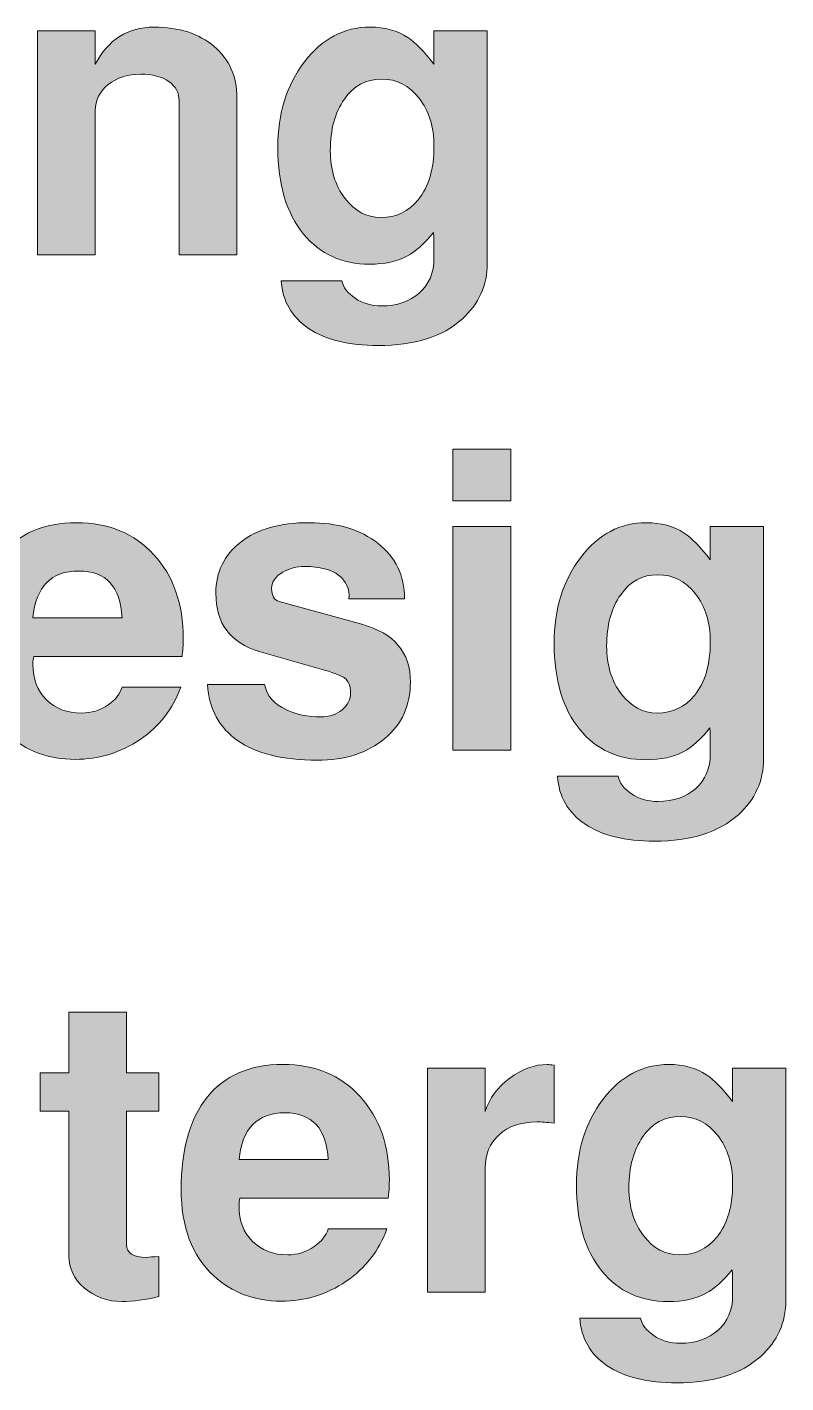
# Model space of a CAD drawing. Header units: inches. Extents: x 2.7 to 15.4, y -11.9 to -1.6.
# Drawn here: x 10.9238 to 11.1535, y -7.464 to -7.0537 of the extents above; entities that cross this region are included whole.
import ezdxf

# ---------------------------------------------------------------- set-up
doc = ezdxf.new("R2010")
doc.units = ezdxf.units.IN
doc.header["$MEASUREMENT"] = 0
doc.layers.add('Layer 1', color=7, linetype='Continuous')

# ---------------------------------------------------------------- blocks, each defined once
blk = doc.blocks.new('block 8')
at = {"layer": 'Layer 1', "true_color": 0xed1f24}
h = blk.add_hatch(color=240, dxfattribs=at)
h.dxf.hatch_style = 2
edge = h.paths.add_edge_path()
edge.add_spline(control_points=[(10.98735, -7.12257), (10.98735, -7.12257), (10.96984, -7.12257), (10.96984, -7.12257), (10.96984, -7.12257), (10.96984, -7.07607), (10.96984, -7.07607), (10.96984, -7.07357), (10.9688, -7.07159), (10.96672, -7.07014), (10.96463, -7.06868), (10.9618, -7.06795), (10.95822, -7.06795), (10.9543, -7.06795), (10.95103, -7.06899), (10.9484, -7.07107), (10.94578, -7.07315), (10.94446, -7.07578), (10.94446, -7.07895), (10.94446, -7.07895), (10.94446, -7.12257), (10.94446, -7.12257), (10.94446, -7.12257), (10.92697, -7.12257), (10.92697, -7.12257), (10.92697, -7.12257), (10.92697, -7.05482), (10.92697, -7.05482), (10.92697, -7.05482), (10.94446, -7.05482), (10.94446, -7.05482), (10.94446, -7.05482), (10.94446, -7.06495), (10.94446, -7.06495), (10.94838, -7.05745), (10.9543, -7.0537), (10.96222, -7.0537), (10.9698, -7.0537), (10.97588, -7.05566), (10.98047, -7.05957), (10.98505, -7.06349), (10.98735, -7.06866), (10.98735, -7.07507), (10.98735, -7.07507), (10.98735, -7.12257), (10.98735, -7.12257)], knot_values=[0, 0, 0, 0, 1, 1, 1, 2, 2, 2, 3, 3, 3, 4, 4, 4, 5, 5, 5, 6, 6, 6, 7, 7, 7, 8, 8, 8, 9, 9, 9, 10, 10, 10, 11, 11, 11, 12, 12, 12, 13, 13, 13, 14, 14, 14, 15, 15, 15, 15], degree=3, periodic=1)
h = blk.add_hatch(color=240, dxfattribs=at)
h.dxf.hatch_style = 2
edge = h.paths.add_edge_path()
edge.add_spline(control_points=[(11.06309, -7.12507), (11.06309, -7.13182), (11.06055, -7.13749), (11.05547, -7.14207), (11.04955, -7.14741), (11.04109, -7.15007), (11.03009, -7.15007), (11.02117, -7.15007), (11.01415, -7.14834), (11.00903, -7.14488), (11.00391, -7.14143), (11.00113, -7.13661), (11.00072, -7.13045), (11.00072, -7.13045), (11.01906, -7.13045), (11.01906, -7.13045), (11.01948, -7.13245), (11.02083, -7.13422), (11.02308, -7.13576), (11.02535, -7.1373), (11.02803, -7.13808), (11.03113, -7.13808), (11.03582, -7.13808), (11.03963, -7.13676), (11.04257, -7.13413), (11.0455, -7.13151), (11.04697, -7.12803), (11.04697, -7.1237), (11.04697, -7.11919), (11.04692, -7.11657), (11.04684, -7.11582), (11.04407, -7.11924), (11.04144, -7.12162), (11.03893, -7.12295), (11.03591, -7.12461), (11.0321, -7.12545), (11.02749, -7.12545), (11.01911, -7.12545), (11.01245, -7.12241), (11.00751, -7.11632), (11.00231, -7.10999), (10.99972, -7.10128), (10.99972, -7.0902), (10.99972, -7.07987), (11.00239, -7.07119), (11.00776, -7.0642), (11.01312, -7.0572), (11.01974, -7.0537), (11.02762, -7.0537), (11.03206, -7.0537), (11.03587, -7.05474), (11.03905, -7.05682), (11.0414, -7.0584), (11.04403, -7.06112), (11.04697, -7.06495), (11.04697, -7.06495), (11.04697, -7.05482), (11.04697, -7.05482), (11.04697, -7.05482), (11.06309, -7.05482), (11.06309, -7.05482), (11.06309, -7.05482), (11.06309, -7.12507), (11.06309, -7.12507)], knot_values=[0, 0, 0, 0, 1, 1, 1, 2, 2, 2, 3, 3, 3, 4, 4, 4, 5, 5, 5, 6, 6, 6, 7, 7, 7, 8, 8, 8, 9, 9, 9, 10, 10, 10, 11, 11, 11, 12, 12, 12, 13, 13, 13, 14, 14, 14, 15, 15, 15, 16, 16, 16, 17, 17, 17, 18, 18, 18, 19, 19, 19, 20, 20, 20, 21, 21, 21, 21], degree=3, periodic=1)
edge = h.paths.add_edge_path()
edge.add_spline(control_points=[(11.04697, -7.08969), (11.04697, -7.08386), (11.04546, -7.07903), (11.04247, -7.0752), (11.03947, -7.07136), (11.03567, -7.06944), (11.03109, -7.06944), (11.02642, -7.06944), (11.02267, -7.07147), (11.01984, -7.07551), (11.01701, -7.07956), (11.01559, -7.08474), (11.01559, -7.09107), (11.01559, -7.09682), (11.01707, -7.10164), (11.02003, -7.10551), (11.02298, -7.10938), (11.02659, -7.11132), (11.03084, -7.11132), (11.03551, -7.11132), (11.0393, -7.10953), (11.04222, -7.10595), (11.04538, -7.10203), (11.04697, -7.09661), (11.04697, -7.08969)], knot_values=[0, 0, 0, 0, 1, 1, 1, 2, 2, 2, 3, 3, 3, 4, 4, 4, 5, 5, 5, 6, 6, 6, 7, 7, 7, 8, 8, 8, 8], degree=3, periodic=1)
h = blk.add_hatch(color=240, dxfattribs=at)
h.dxf.hatch_style = 2
h.paths.add_polyline_path([(11.07022, -7.19707), (11.05271, -7.19707), (11.05271, -7.18144), (11.07022, -7.18144)])
h.paths.add_polyline_path([(11.07022, -7.27257), (11.05271, -7.27257), (11.05271, -7.20482), (11.07022, -7.20482)])
h = blk.add_hatch(color=240, dxfattribs=at)
h.dxf.hatch_style = 2
edge = h.paths.add_edge_path()
edge.add_spline(control_points=[(10.97109, -7.23882), (10.97109, -7.24082), (10.97097, -7.24261), (10.97072, -7.24419), (10.97072, -7.24419), (10.92584, -7.24419), (10.92584, -7.24419), (10.92567, -7.2447), (10.92559, -7.24549), (10.92559, -7.24657), (10.92559, -7.25099), (10.92695, -7.25455), (10.92967, -7.25726), (10.9324, -7.25997), (10.93595, -7.26132), (10.94033, -7.26132), (10.94322, -7.26132), (10.9459, -7.26048), (10.94838, -7.25882), (10.95061, -7.25724), (10.95201, -7.25545), (10.95259, -7.25345), (10.95259, -7.25345), (10.97034, -7.25345), (10.97034, -7.25345), (10.968, -7.26003), (10.9639, -7.26532), (10.95803, -7.26932), (10.95215, -7.27332), (10.94559, -7.27532), (10.93834, -7.27532), (10.93026, -7.27532), (10.92346, -7.27278), (10.91796, -7.26769), (10.91138, -7.26161), (10.90809, -7.2529), (10.90809, -7.24157), (10.90809, -7.2294), (10.91073, -7.22005), (10.91602, -7.21351), (10.92132, -7.20696), (10.92892, -7.20369), (10.93884, -7.20369), (10.94851, -7.20369), (10.9563, -7.20692), (10.96221, -7.21338), (10.96813, -7.21984), (10.97109, -7.22832), (10.97109, -7.23882)], knot_values=[0, 0, 0, 0, 1, 1, 1, 2, 2, 2, 3, 3, 3, 4, 4, 4, 5, 5, 5, 6, 6, 6, 7, 7, 7, 8, 8, 8, 9, 9, 9, 10, 10, 10, 11, 11, 11, 12, 12, 12, 13, 13, 13, 14, 14, 14, 15, 15, 15, 16, 16, 16, 16], degree=3, periodic=1)
edge = h.paths.add_edge_path()
edge.add_spline(control_points=[(10.95259, -7.23244), (10.95208, -7.22303), (10.94771, -7.21832), (10.93947, -7.21832), (10.93114, -7.21832), (10.92651, -7.22303), (10.92559, -7.23244), (10.92559, -7.23244), (10.95259, -7.23244), (10.95259, -7.23244)], knot_values=[0, 0, 0, 0, 1, 1, 1, 2, 2, 2, 3, 3, 3, 3], degree=3, periodic=1)
h = blk.add_hatch(color=240, dxfattribs=at)
h.dxf.hatch_style = 2
edge = h.paths.add_edge_path()
edge.add_spline(control_points=[(11.03984, -7.25195), (11.03984, -7.25895), (11.03726, -7.26463), (11.0321, -7.26901), (11.02692, -7.27338), (11.02009, -7.27557), (11.0116, -7.27557), (11.00117, -7.27557), (10.99316, -7.27359), (10.98753, -7.26963), (10.98191, -7.26567), (10.97888, -7.26003), (10.97847, -7.25269), (10.97847, -7.25269), (10.99572, -7.25269), (10.99572, -7.25269), (10.99639, -7.25611), (10.9986, -7.25865), (11.00235, -7.26032), (11.00526, -7.26174), (11.00872, -7.26244), (11.01272, -7.26244), (11.0153, -7.26244), (11.01745, -7.26173), (11.01916, -7.2603), (11.02086, -7.25888), (11.02172, -7.25715), (11.02172, -7.25514), (11.02172, -7.25313), (11.02114, -7.25165), (11.01997, -7.25073), (11.01906, -7.25006), (11.01703, -7.24926), (11.01388, -7.24834), (11.01388, -7.24834), (10.99411, -7.24265), (10.99411, -7.24265), (10.98534, -7.24006), (10.98097, -7.2342), (10.98097, -7.22504), (10.98097, -7.21863), (10.98347, -7.21347), (10.98847, -7.20956), (10.99347, -7.20565), (11.00039, -7.20369), (11.00922, -7.20369), (11.0178, -7.20369), (11.02474, -7.20578), (11.03003, -7.20995), (11.03533, -7.21411), (11.03801, -7.21969), (11.03809, -7.22669), (11.03809, -7.22669), (11.02122, -7.22669), (11.02122, -7.22669), (11.02147, -7.22378), (11.02045, -7.22142), (11.01815, -7.21963), (11.01586, -7.21784), (11.01242, -7.21695), (11.00785, -7.21695), (11.00534, -7.21695), (11.00313, -7.21753), (11.00122, -7.2187), (10.99897, -7.21994), (10.99784, -7.22157), (10.99784, -7.22357), (10.99784, -7.22582), (10.9986, -7.22715), (11.00009, -7.22757), (11.00009, -7.22757), (11.02509, -7.23444), (11.02509, -7.23444), (11.03493, -7.23711), (11.03984, -7.24295), (11.03984, -7.25195)], knot_values=[0, 0, 0, 0, 1, 1, 1, 2, 2, 2, 3, 3, 3, 4, 4, 4, 5, 5, 5, 6, 6, 6, 7, 7, 7, 8, 8, 8, 9, 9, 9, 10, 10, 10, 11, 11, 11, 12, 12, 12, 13, 13, 13, 14, 14, 14, 15, 15, 15, 16, 16, 16, 17, 17, 17, 18, 18, 18, 19, 19, 19, 20, 20, 20, 21, 21, 21, 22, 22, 22, 23, 23, 23, 24, 24, 24, 25, 25, 25, 25], degree=3, periodic=1)
h = blk.add_hatch(color=240, dxfattribs=at)
h.dxf.hatch_style = 2
edge = h.paths.add_edge_path()
edge.add_spline(control_points=[(11.14671, -7.27507), (11.14671, -7.28182), (11.14417, -7.28748), (11.13909, -7.29207), (11.13317, -7.2974), (11.12472, -7.30007), (11.11372, -7.30007), (11.1048, -7.30007), (11.09778, -7.29834), (11.09265, -7.29488), (11.08753, -7.29142), (11.08476, -7.28661), (11.08434, -7.28044), (11.08434, -7.28044), (11.10269, -7.28044), (11.10269, -7.28044), (11.10311, -7.28244), (11.10445, -7.28421), (11.10671, -7.28576), (11.10897, -7.2873), (11.11165, -7.28807), (11.11475, -7.28807), (11.11945, -7.28807), (11.12326, -7.28676), (11.12619, -7.28413), (11.12912, -7.28151), (11.13059, -7.27803), (11.13059, -7.2737), (11.13059, -7.26919), (11.13055, -7.26657), (11.13047, -7.26582), (11.1277, -7.26924), (11.12506, -7.27161), (11.12255, -7.27294), (11.11953, -7.27461), (11.11572, -7.27544), (11.11111, -7.27544), (11.10274, -7.27544), (11.09608, -7.27241), (11.09113, -7.26632), (11.08594, -7.25999), (11.08334, -7.25128), (11.08334, -7.24019), (11.08334, -7.22987), (11.08602, -7.22119), (11.09138, -7.21419), (11.09675, -7.20719), (11.10337, -7.20369), (11.11124, -7.20369), (11.11568, -7.20369), (11.11949, -7.20474), (11.12267, -7.20682), (11.12502, -7.2084), (11.12766, -7.21111), (11.13059, -7.21495), (11.13059, -7.21495), (11.13059, -7.20482), (11.13059, -7.20482), (11.13059, -7.20482), (11.14671, -7.20482), (11.14671, -7.20482), (11.14671, -7.20482), (11.14671, -7.27507), (11.14671, -7.27507)], knot_values=[0, 0, 0, 0, 1, 1, 1, 2, 2, 2, 3, 3, 3, 4, 4, 4, 5, 5, 5, 6, 6, 6, 7, 7, 7, 8, 8, 8, 9, 9, 9, 10, 10, 10, 11, 11, 11, 12, 12, 12, 13, 13, 13, 14, 14, 14, 15, 15, 15, 16, 16, 16, 17, 17, 17, 18, 18, 18, 19, 19, 19, 20, 20, 20, 21, 21, 21, 21], degree=3, periodic=1)
edge = h.paths.add_edge_path()
edge.add_spline(control_points=[(11.13059, -7.23969), (11.13059, -7.23386), (11.12909, -7.22903), (11.12609, -7.22519), (11.12309, -7.22136), (11.1193, -7.21944), (11.11472, -7.21944), (11.11005, -7.21944), (11.1063, -7.22146), (11.10347, -7.2255), (11.10063, -7.22955), (11.09922, -7.23473), (11.09922, -7.24107), (11.09922, -7.24682), (11.10069, -7.25163), (11.10365, -7.25551), (11.10661, -7.25938), (11.11022, -7.26132), (11.11447, -7.26132), (11.11913, -7.26132), (11.12292, -7.25953), (11.12584, -7.25595), (11.12901, -7.25203), (11.13059, -7.24661), (11.13059, -7.23969)], knot_values=[0, 0, 0, 0, 1, 1, 1, 2, 2, 2, 3, 3, 3, 4, 4, 4, 5, 5, 5, 6, 6, 6, 7, 7, 7, 8, 8, 8, 8], degree=3, periodic=1)
at = {"layer": 'Layer 1', "lineweight": 0}
for points in [[(11.07022, -7.19707), (11.05271, -7.19707), (11.05271, -7.18144), (11.07022, -7.18144), (11.07022, -7.19707)], [(11.07022, -7.27257), (11.05271, -7.27257), (11.05271, -7.20482), (11.07022, -7.20482), (11.07022, -7.27257)]]:
    blk.add_lwpolyline(points, dxfattribs=at)
for points, knots in [([(10.98735, -7.12257), (10.98735, -7.12257), (10.96984, -7.12257), (10.96984, -7.12257), (10.96984, -7.12257), (10.96984, -7.07607), (10.96984, -7.07607), (10.96984, -7.07357), (10.9688, -7.07159), (10.96672, -7.07014), (10.96463, -7.06868), (10.9618, -7.06795), (10.95822, -7.06795), (10.9543, -7.06795), (10.95103, -7.06899), (10.9484, -7.07107), (10.94578, -7.07315), (10.94446, -7.07578), (10.94446, -7.07895), (10.94446, -7.07895), (10.94446, -7.12257), (10.94446, -7.12257), (10.94446, -7.12257), (10.92697, -7.12257), (10.92697, -7.12257), (10.92697, -7.12257), (10.92697, -7.05482), (10.92697, -7.05482), (10.92697, -7.05482), (10.94446, -7.05482), (10.94446, -7.05482), (10.94446, -7.05482), (10.94446, -7.06495), (10.94446, -7.06495), (10.94838, -7.05745), (10.9543, -7.0537), (10.96222, -7.0537), (10.9698, -7.0537), (10.97588, -7.05566), (10.98047, -7.05957), (10.98505, -7.06349), (10.98735, -7.06866), (10.98735, -7.07507), (10.98735, -7.07507), (10.98735, -7.12257), (10.98735, -7.12257)], [0, 0, 0, 0, 1, 1, 1, 2, 2, 2, 3, 3, 3, 4, 4, 4, 5, 5, 5, 6, 6, 6, 7, 7, 7, 8, 8, 8, 9, 9, 9, 10, 10, 10, 11, 11, 11, 12, 12, 12, 13, 13, 13, 14, 14, 14, 15, 15, 15, 15]), ([(11.06309, -7.12507), (11.06309, -7.13182), (11.06055, -7.13749), (11.05547, -7.14207), (11.04955, -7.14741), (11.04109, -7.15007), (11.03009, -7.15007), (11.02117, -7.15007), (11.01415, -7.14834), (11.00903, -7.14488), (11.00391, -7.14143), (11.00113, -7.13661), (11.00072, -7.13045), (11.00072, -7.13045), (11.01906, -7.13045), (11.01906, -7.13045), (11.01948, -7.13245), (11.02083, -7.13422), (11.02308, -7.13576), (11.02535, -7.1373), (11.02803, -7.13808), (11.03113, -7.13808), (11.03582, -7.13808), (11.03963, -7.13676), (11.04257, -7.13413), (11.0455, -7.13151), (11.04697, -7.12803), (11.04697, -7.1237), (11.04697, -7.11919), (11.04692, -7.11657), (11.04684, -7.11582), (11.04407, -7.11924), (11.04144, -7.12162), (11.03893, -7.12295), (11.03591, -7.12461), (11.0321, -7.12545), (11.02749, -7.12545), (11.01911, -7.12545), (11.01245, -7.12241), (11.00751, -7.11632), (11.00231, -7.10999), (10.99972, -7.10128), (10.99972, -7.0902), (10.99972, -7.07987), (11.00239, -7.07119), (11.00776, -7.0642), (11.01312, -7.0572), (11.01974, -7.0537), (11.02762, -7.0537), (11.03206, -7.0537), (11.03587, -7.05474), (11.03905, -7.05682), (11.0414, -7.0584), (11.04403, -7.06112), (11.04697, -7.06495), (11.04697, -7.06495), (11.04697, -7.05482), (11.04697, -7.05482), (11.04697, -7.05482), (11.06309, -7.05482), (11.06309, -7.05482), (11.06309, -7.05482), (11.06309, -7.12507), (11.06309, -7.12507)], [0, 0, 0, 0, 1, 1, 1, 2, 2, 2, 3, 3, 3, 4, 4, 4, 5, 5, 5, 6, 6, 6, 7, 7, 7, 8, 8, 8, 9, 9, 9, 10, 10, 10, 11, 11, 11, 12, 12, 12, 13, 13, 13, 14, 14, 14, 15, 15, 15, 16, 16, 16, 17, 17, 17, 18, 18, 18, 19, 19, 19, 20, 20, 20, 21, 21, 21, 21]), ([(11.04697, -7.08969), (11.04697, -7.08386), (11.04546, -7.07903), (11.04247, -7.0752), (11.03947, -7.07136), (11.03567, -7.06944), (11.03109, -7.06944), (11.02642, -7.06944), (11.02267, -7.07147), (11.01984, -7.07551), (11.01701, -7.07956), (11.01559, -7.08474), (11.01559, -7.09107), (11.01559, -7.09682), (11.01707, -7.10164), (11.02003, -7.10551), (11.02298, -7.10938), (11.02659, -7.11132), (11.03084, -7.11132), (11.03551, -7.11132), (11.0393, -7.10953), (11.04222, -7.10595), (11.04538, -7.10203), (11.04697, -7.09661), (11.04697, -7.08969)], [0, 0, 0, 0, 1, 1, 1, 2, 2, 2, 3, 3, 3, 4, 4, 4, 5, 5, 5, 6, 6, 6, 7, 7, 7, 8, 8, 8, 8]), ([(10.97109, -7.23882), (10.97109, -7.24082), (10.97097, -7.24261), (10.97072, -7.24419), (10.97072, -7.24419), (10.92584, -7.24419), (10.92584, -7.24419), (10.92567, -7.2447), (10.92559, -7.24549), (10.92559, -7.24657), (10.92559, -7.25099), (10.92695, -7.25455), (10.92967, -7.25726), (10.9324, -7.25997), (10.93595, -7.26132), (10.94033, -7.26132), (10.94322, -7.26132), (10.9459, -7.26048), (10.94838, -7.25882), (10.95061, -7.25724), (10.95201, -7.25545), (10.95259, -7.25345), (10.95259, -7.25345), (10.97034, -7.25345), (10.97034, -7.25345), (10.968, -7.26003), (10.9639, -7.26532), (10.95803, -7.26932), (10.95215, -7.27332), (10.94559, -7.27532), (10.93834, -7.27532), (10.93026, -7.27532), (10.92346, -7.27278), (10.91796, -7.26769), (10.91138, -7.26161), (10.90809, -7.2529), (10.90809, -7.24157), (10.90809, -7.2294), (10.91073, -7.22005), (10.91602, -7.21351), (10.92132, -7.20696), (10.92892, -7.20369), (10.93884, -7.20369), (10.94851, -7.20369), (10.9563, -7.20692), (10.96221, -7.21338), (10.96813, -7.21984), (10.97109, -7.22832), (10.97109, -7.23882)], [0, 0, 0, 0, 1, 1, 1, 2, 2, 2, 3, 3, 3, 4, 4, 4, 5, 5, 5, 6, 6, 6, 7, 7, 7, 8, 8, 8, 9, 9, 9, 10, 10, 10, 11, 11, 11, 12, 12, 12, 13, 13, 13, 14, 14, 14, 15, 15, 15, 16, 16, 16, 16]), ([(11.03984, -7.25195), (11.03984, -7.25895), (11.03726, -7.26463), (11.0321, -7.26901), (11.02692, -7.27338), (11.02009, -7.27557), (11.0116, -7.27557), (11.00117, -7.27557), (10.99316, -7.27359), (10.98753, -7.26963), (10.98191, -7.26567), (10.97888, -7.26003), (10.97847, -7.25269), (10.97847, -7.25269), (10.99572, -7.25269), (10.99572, -7.25269), (10.99639, -7.25611), (10.9986, -7.25865), (11.00235, -7.26032), (11.00526, -7.26174), (11.00872, -7.26244), (11.01272, -7.26244), (11.0153, -7.26244), (11.01745, -7.26173), (11.01916, -7.2603), (11.02086, -7.25888), (11.02172, -7.25715), (11.02172, -7.25514), (11.02172, -7.25313), (11.02114, -7.25165), (11.01997, -7.25073), (11.01906, -7.25006), (11.01703, -7.24926), (11.01388, -7.24834), (11.01388, -7.24834), (10.99411, -7.24265), (10.99411, -7.24265), (10.98534, -7.24006), (10.98097, -7.2342), (10.98097, -7.22504), (10.98097, -7.21863), (10.98347, -7.21347), (10.98847, -7.20956), (10.99347, -7.20565), (11.00039, -7.20369), (11.00922, -7.20369), (11.0178, -7.20369), (11.02474, -7.20578), (11.03003, -7.20995), (11.03533, -7.21411), (11.03801, -7.21969), (11.03809, -7.22669), (11.03809, -7.22669), (11.02122, -7.22669), (11.02122, -7.22669), (11.02147, -7.22378), (11.02045, -7.22142), (11.01815, -7.21963), (11.01586, -7.21784), (11.01242, -7.21695), (11.00785, -7.21695), (11.00534, -7.21695), (11.00313, -7.21753), (11.00122, -7.2187), (10.99897, -7.21994), (10.99784, -7.22157), (10.99784, -7.22357), (10.99784, -7.22582), (10.9986, -7.22715), (11.00009, -7.22757), (11.00009, -7.22757), (11.02509, -7.23444), (11.02509, -7.23444), (11.03493, -7.23711), (11.03984, -7.24295), (11.03984, -7.25195)], [0, 0, 0, 0, 1, 1, 1, 2, 2, 2, 3, 3, 3, 4, 4, 4, 5, 5, 5, 6, 6, 6, 7, 7, 7, 8, 8, 8, 9, 9, 9, 10, 10, 10, 11, 11, 11, 12, 12, 12, 13, 13, 13, 14, 14, 14, 15, 15, 15, 16, 16, 16, 17, 17, 17, 18, 18, 18, 19, 19, 19, 20, 20, 20, 21, 21, 21, 22, 22, 22, 23, 23, 23, 24, 24, 24, 25, 25, 25, 25]), ([(11.14671, -7.27507), (11.14671, -7.28182), (11.14417, -7.28748), (11.13909, -7.29207), (11.13317, -7.2974), (11.12472, -7.30007), (11.11372, -7.30007), (11.1048, -7.30007), (11.09778, -7.29834), (11.09265, -7.29488), (11.08753, -7.29142), (11.08476, -7.28661), (11.08434, -7.28044), (11.08434, -7.28044), (11.10269, -7.28044), (11.10269, -7.28044), (11.10311, -7.28244), (11.10445, -7.28421), (11.10671, -7.28576), (11.10897, -7.2873), (11.11165, -7.28807), (11.11475, -7.28807), (11.11945, -7.28807), (11.12326, -7.28676), (11.12619, -7.28413), (11.12912, -7.28151), (11.13059, -7.27803), (11.13059, -7.2737), (11.13059, -7.26919), (11.13055, -7.26657), (11.13047, -7.26582), (11.1277, -7.26924), (11.12506, -7.27161), (11.12255, -7.27294), (11.11953, -7.27461), (11.11572, -7.27544), (11.11111, -7.27544), (11.10274, -7.27544), (11.09608, -7.27241), (11.09113, -7.26632), (11.08594, -7.25999), (11.08334, -7.25128), (11.08334, -7.24019), (11.08334, -7.22987), (11.08602, -7.22119), (11.09138, -7.21419), (11.09675, -7.20719), (11.10337, -7.20369), (11.11124, -7.20369), (11.11568, -7.20369), (11.11949, -7.20474), (11.12267, -7.20682), (11.12502, -7.2084), (11.12766, -7.21111), (11.13059, -7.21495), (11.13059, -7.21495), (11.13059, -7.20482), (11.13059, -7.20482), (11.13059, -7.20482), (11.14671, -7.20482), (11.14671, -7.20482), (11.14671, -7.20482), (11.14671, -7.27507), (11.14671, -7.27507)], [0, 0, 0, 0, 1, 1, 1, 2, 2, 2, 3, 3, 3, 4, 4, 4, 5, 5, 5, 6, 6, 6, 7, 7, 7, 8, 8, 8, 9, 9, 9, 10, 10, 10, 11, 11, 11, 12, 12, 12, 13, 13, 13, 14, 14, 14, 15, 15, 15, 16, 16, 16, 17, 17, 17, 18, 18, 18, 19, 19, 19, 20, 20, 20, 21, 21, 21, 21]), ([(10.95259, -7.23244), (10.95208, -7.22303), (10.94771, -7.21832), (10.93947, -7.21832), (10.93114, -7.21832), (10.92651, -7.22303), (10.92559, -7.23244), (10.92559, -7.23244), (10.95259, -7.23244), (10.95259, -7.23244)], [0, 0, 0, 0, 1, 1, 1, 2, 2, 2, 3, 3, 3, 3]), ([(11.13059, -7.23969), (11.13059, -7.23386), (11.12909, -7.22903), (11.12609, -7.22519), (11.12309, -7.22136), (11.1193, -7.21944), (11.11472, -7.21944), (11.11005, -7.21944), (11.1063, -7.22146), (11.10347, -7.2255), (11.10063, -7.22955), (11.09922, -7.23473), (11.09922, -7.24107), (11.09922, -7.24682), (11.10069, -7.25163), (11.10365, -7.25551), (11.10661, -7.25938), (11.11022, -7.26132), (11.11447, -7.26132), (11.11913, -7.26132), (11.12292, -7.25953), (11.12584, -7.25595), (11.12901, -7.25203), (11.13059, -7.24661), (11.13059, -7.23969)], [0, 0, 0, 0, 1, 1, 1, 2, 2, 2, 3, 3, 3, 4, 4, 4, 5, 5, 5, 6, 6, 6, 7, 7, 7, 8, 8, 8, 8])]:
    blk.add_open_spline(points, degree=3, knots=knots, dxfattribs=at)
blk = doc.blocks.new('block 7')
at = {"layer": 'Layer 1'}
blk.add_blockref('block 8', (0, 0), dxfattribs=at)
blk = doc.blocks.new('block 9')
at = {"layer": 'Layer 1', "true_color": 0xed1f24}
h = blk.add_hatch(color=240, dxfattribs=at)
h.dxf.hatch_style = 2
edge = h.paths.add_edge_path()
edge.add_spline(control_points=[(10.96371, -7.43792), (10.95962, -7.43892), (10.95591, -7.43942), (10.95258, -7.43942), (10.94817, -7.43942), (10.94438, -7.43806), (10.94121, -7.43536), (10.93804, -7.43265), (10.93646, -7.42942), (10.93646, -7.42567), (10.93646, -7.42567), (10.93646, -7.3818), (10.93646, -7.3818), (10.93646, -7.3818), (10.92783, -7.3818), (10.92783, -7.3818), (10.92783, -7.3818), (10.92783, -7.37017), (10.92783, -7.37017), (10.92783, -7.37017), (10.93646, -7.37017), (10.93646, -7.37017), (10.93646, -7.37017), (10.93646, -7.35179), (10.93646, -7.35179), (10.93646, -7.35179), (10.95396, -7.35179), (10.95396, -7.35179), (10.95396, -7.35179), (10.95396, -7.37017), (10.95396, -7.37017), (10.95396, -7.37017), (10.96371, -7.37017), (10.96371, -7.37017), (10.96371, -7.37017), (10.96371, -7.3818), (10.96371, -7.3818), (10.96371, -7.3818), (10.95396, -7.3818), (10.95396, -7.3818), (10.95396, -7.3818), (10.95396, -7.42217), (10.95396, -7.42217), (10.95396, -7.42475), (10.95591, -7.42605), (10.95983, -7.42605), (10.96075, -7.42596), (10.96204, -7.42588), (10.96371, -7.42579), (10.96371, -7.42579), (10.96371, -7.43792), (10.96371, -7.43792)], knot_values=[0, 0, 0, 0, 1, 1, 1, 2, 2, 2, 3, 3, 3, 4, 4, 4, 5, 5, 5, 6, 6, 6, 7, 7, 7, 8, 8, 8, 9, 9, 9, 10, 10, 10, 11, 11, 11, 12, 12, 12, 13, 13, 13, 14, 14, 14, 15, 15, 15, 16, 16, 16, 17, 17, 17, 17], degree=3, periodic=1)
h = blk.add_hatch(color=240, dxfattribs=at)
h.dxf.hatch_style = 2
edge = h.paths.add_edge_path()
edge.add_spline(control_points=[(11.03346, -7.40279), (11.03346, -7.40479), (11.03334, -7.40659), (11.03309, -7.40817), (11.03309, -7.40817), (10.98821, -7.40817), (10.98821, -7.40817), (10.98804, -7.40867), (10.98796, -7.40946), (10.98796, -7.41054), (10.98796, -7.41496), (10.98932, -7.41852), (10.99205, -7.42123), (10.99477, -7.42394), (10.99832, -7.42529), (11.0027, -7.42529), (11.00559, -7.42529), (11.00827, -7.42446), (11.01075, -7.42279), (11.01298, -7.42121), (11.01438, -7.41942), (11.01496, -7.41742), (11.01496, -7.41742), (11.03271, -7.41742), (11.03271, -7.41742), (11.03038, -7.424), (11.02627, -7.42929), (11.0204, -7.4333), (11.01452, -7.4373), (11.00796, -7.4393), (11.00071, -7.4393), (10.99263, -7.4393), (10.98583, -7.43675), (10.98033, -7.43167), (10.97375, -7.42558), (10.97046, -7.41688), (10.97046, -7.40554), (10.97046, -7.39338), (10.9731, -7.38403), (10.97839, -7.37748), (10.98369, -7.37094), (10.99129, -7.36767), (11.00121, -7.36767), (11.01088, -7.36767), (11.01867, -7.3709), (11.02458, -7.37735), (11.0305, -7.38382), (11.03346, -7.39229), (11.03346, -7.40279)], knot_values=[0, 0, 0, 0, 1, 1, 1, 2, 2, 2, 3, 3, 3, 4, 4, 4, 5, 5, 5, 6, 6, 6, 7, 7, 7, 8, 8, 8, 9, 9, 9, 10, 10, 10, 11, 11, 11, 12, 12, 12, 13, 13, 13, 14, 14, 14, 15, 15, 15, 16, 16, 16, 16], degree=3, periodic=1)
edge = h.paths.add_edge_path()
edge.add_spline(control_points=[(11.01496, -7.39642), (11.01445, -7.387), (11.01008, -7.3823), (11.00184, -7.3823), (10.99351, -7.3823), (10.98888, -7.387), (10.98796, -7.39642), (10.98796, -7.39642), (11.01496, -7.39642), (11.01496, -7.39642)], knot_values=[0, 0, 0, 0, 1, 1, 1, 2, 2, 2, 3, 3, 3, 3], degree=3, periodic=1)
h = blk.add_hatch(color=240, dxfattribs=at)
h.dxf.hatch_style = 2
edge = h.paths.add_edge_path()
edge.add_spline(control_points=[(11.08334, -7.38542), (11.08101, -7.38517), (11.0793, -7.38504), (11.07821, -7.38504), (11.0733, -7.38504), (11.06944, -7.38636), (11.06665, -7.38898), (11.06386, -7.39161), (11.06247, -7.39492), (11.06247, -7.39892), (11.06247, -7.39892), (11.06247, -7.43654), (11.06247, -7.43654), (11.06247, -7.43654), (11.04496, -7.43654), (11.04496, -7.43654), (11.04496, -7.43654), (11.04496, -7.36879), (11.04496, -7.36879), (11.04496, -7.36879), (11.06247, -7.36879), (11.06247, -7.36879), (11.06247, -7.36879), (11.06247, -7.38192), (11.06247, -7.38192), (11.06371, -7.37792), (11.06622, -7.37455), (11.06997, -7.37179), (11.07372, -7.36905), (11.07747, -7.36767), (11.08122, -7.36767), (11.08163, -7.36767), (11.08234, -7.36775), (11.08334, -7.36792), (11.08334, -7.36792), (11.08334, -7.38542), (11.08334, -7.38542)], knot_values=[0, 0, 0, 0, 1, 1, 1, 2, 2, 2, 3, 3, 3, 4, 4, 4, 5, 5, 5, 6, 6, 6, 7, 7, 7, 8, 8, 8, 9, 9, 9, 10, 10, 10, 11, 11, 11, 12, 12, 12, 12], degree=3, periodic=1)
h = blk.add_hatch(color=240, dxfattribs=at)
h.dxf.hatch_style = 2
edge = h.paths.add_edge_path()
edge.add_spline(control_points=[(11.15346, -7.43905), (11.15346, -7.44579), (11.15092, -7.45146), (11.14584, -7.45604), (11.13992, -7.46138), (11.13146, -7.46404), (11.12046, -7.46404), (11.11155, -7.46404), (11.10453, -7.46231), (11.0994, -7.45886), (11.09428, -7.4554), (11.09151, -7.45058), (11.09109, -7.44442), (11.09109, -7.44442), (11.10944, -7.44442), (11.10944, -7.44442), (11.10986, -7.44642), (11.1112, -7.44819), (11.11346, -7.44973), (11.11572, -7.45127), (11.1184, -7.45205), (11.1215, -7.45205), (11.12619, -7.45205), (11.13, -7.45073), (11.13294, -7.44811), (11.13587, -7.44548), (11.13734, -7.442), (11.13734, -7.43767), (11.13734, -7.43317), (11.1373, -7.43054), (11.13721, -7.4298), (11.13445, -7.43321), (11.13181, -7.43559), (11.1293, -7.43692), (11.12628, -7.43859), (11.12247, -7.43942), (11.11786, -7.43942), (11.10948, -7.43942), (11.10282, -7.43638), (11.09788, -7.43029), (11.09269, -7.42396), (11.09009, -7.41526), (11.09009, -7.40417), (11.09009, -7.39384), (11.09277, -7.38517), (11.09813, -7.37817), (11.1035, -7.37117), (11.11011, -7.36767), (11.11799, -7.36767), (11.12243, -7.36767), (11.12624, -7.36871), (11.12942, -7.3708), (11.13177, -7.37238), (11.13441, -7.37509), (11.13734, -7.37892), (11.13734, -7.37892), (11.13734, -7.36879), (11.13734, -7.36879), (11.13734, -7.36879), (11.15346, -7.36879), (11.15346, -7.36879), (11.15346, -7.36879), (11.15346, -7.43905), (11.15346, -7.43905)], knot_values=[0, 0, 0, 0, 1, 1, 1, 2, 2, 2, 3, 3, 3, 4, 4, 4, 5, 5, 5, 6, 6, 6, 7, 7, 7, 8, 8, 8, 9, 9, 9, 10, 10, 10, 11, 11, 11, 12, 12, 12, 13, 13, 13, 14, 14, 14, 15, 15, 15, 16, 16, 16, 17, 17, 17, 18, 18, 18, 19, 19, 19, 20, 20, 20, 21, 21, 21, 21], degree=3, periodic=1)
edge = h.paths.add_edge_path()
edge.add_spline(control_points=[(11.13734, -7.40367), (11.13734, -7.39783), (11.13584, -7.39301), (11.13284, -7.38917), (11.12984, -7.38534), (11.12604, -7.38342), (11.12147, -7.38342), (11.11679, -7.38342), (11.11304, -7.38544), (11.11022, -7.38948), (11.10738, -7.39353), (11.10596, -7.39871), (11.10596, -7.40504), (11.10596, -7.41079), (11.10744, -7.41561), (11.1104, -7.41948), (11.11336, -7.42335), (11.11696, -7.42529), (11.12122, -7.42529), (11.12588, -7.42529), (11.12967, -7.4235), (11.13259, -7.41992), (11.13576, -7.416), (11.13734, -7.41058), (11.13734, -7.40367)], knot_values=[0, 0, 0, 0, 1, 1, 1, 2, 2, 2, 3, 3, 3, 4, 4, 4, 5, 5, 5, 6, 6, 6, 7, 7, 7, 8, 8, 8, 8], degree=3, periodic=1)
at = {"layer": 'Layer 1', "lineweight": 0}
for points, knots in [([(10.96371, -7.43792), (10.95962, -7.43892), (10.95591, -7.43942), (10.95258, -7.43942), (10.94817, -7.43942), (10.94438, -7.43806), (10.94121, -7.43536), (10.93804, -7.43265), (10.93646, -7.42942), (10.93646, -7.42567), (10.93646, -7.42567), (10.93646, -7.3818), (10.93646, -7.3818), (10.93646, -7.3818), (10.92783, -7.3818), (10.92783, -7.3818), (10.92783, -7.3818), (10.92783, -7.37017), (10.92783, -7.37017), (10.92783, -7.37017), (10.93646, -7.37017), (10.93646, -7.37017), (10.93646, -7.37017), (10.93646, -7.35179), (10.93646, -7.35179), (10.93646, -7.35179), (10.95396, -7.35179), (10.95396, -7.35179), (10.95396, -7.35179), (10.95396, -7.37017), (10.95396, -7.37017), (10.95396, -7.37017), (10.96371, -7.37017), (10.96371, -7.37017), (10.96371, -7.37017), (10.96371, -7.3818), (10.96371, -7.3818), (10.96371, -7.3818), (10.95396, -7.3818), (10.95396, -7.3818), (10.95396, -7.3818), (10.95396, -7.42217), (10.95396, -7.42217), (10.95396, -7.42475), (10.95591, -7.42605), (10.95983, -7.42605), (10.96075, -7.42596), (10.96204, -7.42588), (10.96371, -7.42579), (10.96371, -7.42579), (10.96371, -7.43792), (10.96371, -7.43792)], [0, 0, 0, 0, 1, 1, 1, 2, 2, 2, 3, 3, 3, 4, 4, 4, 5, 5, 5, 6, 6, 6, 7, 7, 7, 8, 8, 8, 9, 9, 9, 10, 10, 10, 11, 11, 11, 12, 12, 12, 13, 13, 13, 14, 14, 14, 15, 15, 15, 16, 16, 16, 17, 17, 17, 17]), ([(11.03346, -7.40279), (11.03346, -7.40479), (11.03334, -7.40659), (11.03309, -7.40817), (11.03309, -7.40817), (10.98821, -7.40817), (10.98821, -7.40817), (10.98804, -7.40867), (10.98796, -7.40946), (10.98796, -7.41054), (10.98796, -7.41496), (10.98932, -7.41852), (10.99205, -7.42123), (10.99477, -7.42394), (10.99832, -7.42529), (11.0027, -7.42529), (11.00559, -7.42529), (11.00827, -7.42446), (11.01075, -7.42279), (11.01298, -7.42121), (11.01438, -7.41942), (11.01496, -7.41742), (11.01496, -7.41742), (11.03271, -7.41742), (11.03271, -7.41742), (11.03038, -7.424), (11.02627, -7.42929), (11.0204, -7.4333), (11.01452, -7.4373), (11.00796, -7.4393), (11.00071, -7.4393), (10.99263, -7.4393), (10.98583, -7.43675), (10.98033, -7.43167), (10.97375, -7.42558), (10.97046, -7.41688), (10.97046, -7.40554), (10.97046, -7.39338), (10.9731, -7.38403), (10.97839, -7.37748), (10.98369, -7.37094), (10.99129, -7.36767), (11.00121, -7.36767), (11.01088, -7.36767), (11.01867, -7.3709), (11.02458, -7.37735), (11.0305, -7.38382), (11.03346, -7.39229), (11.03346, -7.40279)], [0, 0, 0, 0, 1, 1, 1, 2, 2, 2, 3, 3, 3, 4, 4, 4, 5, 5, 5, 6, 6, 6, 7, 7, 7, 8, 8, 8, 9, 9, 9, 10, 10, 10, 11, 11, 11, 12, 12, 12, 13, 13, 13, 14, 14, 14, 15, 15, 15, 16, 16, 16, 16]), ([(11.08334, -7.38542), (11.08101, -7.38517), (11.0793, -7.38504), (11.07821, -7.38504), (11.0733, -7.38504), (11.06944, -7.38636), (11.06665, -7.38898), (11.06386, -7.39161), (11.06247, -7.39492), (11.06247, -7.39892), (11.06247, -7.39892), (11.06247, -7.43654), (11.06247, -7.43654), (11.06247, -7.43654), (11.04496, -7.43654), (11.04496, -7.43654), (11.04496, -7.43654), (11.04496, -7.36879), (11.04496, -7.36879), (11.04496, -7.36879), (11.06247, -7.36879), (11.06247, -7.36879), (11.06247, -7.36879), (11.06247, -7.38192), (11.06247, -7.38192), (11.06371, -7.37792), (11.06622, -7.37455), (11.06997, -7.37179), (11.07372, -7.36905), (11.07747, -7.36767), (11.08122, -7.36767), (11.08163, -7.36767), (11.08234, -7.36775), (11.08334, -7.36792), (11.08334, -7.36792), (11.08334, -7.38542), (11.08334, -7.38542)], [0, 0, 0, 0, 1, 1, 1, 2, 2, 2, 3, 3, 3, 4, 4, 4, 5, 5, 5, 6, 6, 6, 7, 7, 7, 8, 8, 8, 9, 9, 9, 10, 10, 10, 11, 11, 11, 12, 12, 12, 12]), ([(11.15346, -7.43905), (11.15346, -7.44579), (11.15092, -7.45146), (11.14584, -7.45604), (11.13992, -7.46138), (11.13146, -7.46404), (11.12046, -7.46404), (11.11155, -7.46404), (11.10453, -7.46231), (11.0994, -7.45886), (11.09428, -7.4554), (11.09151, -7.45058), (11.09109, -7.44442), (11.09109, -7.44442), (11.10944, -7.44442), (11.10944, -7.44442), (11.10986, -7.44642), (11.1112, -7.44819), (11.11346, -7.44973), (11.11572, -7.45127), (11.1184, -7.45205), (11.1215, -7.45205), (11.12619, -7.45205), (11.13, -7.45073), (11.13294, -7.44811), (11.13587, -7.44548), (11.13734, -7.442), (11.13734, -7.43767), (11.13734, -7.43317), (11.1373, -7.43054), (11.13721, -7.4298), (11.13445, -7.43321), (11.13181, -7.43559), (11.1293, -7.43692), (11.12628, -7.43859), (11.12247, -7.43942), (11.11786, -7.43942), (11.10948, -7.43942), (11.10282, -7.43638), (11.09788, -7.43029), (11.09269, -7.42396), (11.09009, -7.41526), (11.09009, -7.40417), (11.09009, -7.39384), (11.09277, -7.38517), (11.09813, -7.37817), (11.1035, -7.37117), (11.11011, -7.36767), (11.11799, -7.36767), (11.12243, -7.36767), (11.12624, -7.36871), (11.12942, -7.3708), (11.13177, -7.37238), (11.13441, -7.37509), (11.13734, -7.37892), (11.13734, -7.37892), (11.13734, -7.36879), (11.13734, -7.36879), (11.13734, -7.36879), (11.15346, -7.36879), (11.15346, -7.36879), (11.15346, -7.36879), (11.15346, -7.43905), (11.15346, -7.43905)], [0, 0, 0, 0, 1, 1, 1, 2, 2, 2, 3, 3, 3, 4, 4, 4, 5, 5, 5, 6, 6, 6, 7, 7, 7, 8, 8, 8, 9, 9, 9, 10, 10, 10, 11, 11, 11, 12, 12, 12, 13, 13, 13, 14, 14, 14, 15, 15, 15, 16, 16, 16, 17, 17, 17, 18, 18, 18, 19, 19, 19, 20, 20, 20, 21, 21, 21, 21]), ([(11.01496, -7.39642), (11.01445, -7.387), (11.01008, -7.3823), (11.00184, -7.3823), (10.99351, -7.3823), (10.98888, -7.387), (10.98796, -7.39642), (10.98796, -7.39642), (11.01496, -7.39642), (11.01496, -7.39642)], [0, 0, 0, 0, 1, 1, 1, 2, 2, 2, 3, 3, 3, 3]), ([(11.13734, -7.40367), (11.13734, -7.39783), (11.13584, -7.39301), (11.13284, -7.38917), (11.12984, -7.38534), (11.12604, -7.38342), (11.12147, -7.38342), (11.11679, -7.38342), (11.11304, -7.38544), (11.11022, -7.38948), (11.10738, -7.39353), (11.10596, -7.39871), (11.10596, -7.40504), (11.10596, -7.41079), (11.10744, -7.41561), (11.1104, -7.41948), (11.11336, -7.42335), (11.11696, -7.42529), (11.12122, -7.42529), (11.12588, -7.42529), (11.12967, -7.4235), (11.13259, -7.41992), (11.13576, -7.416), (11.13734, -7.41058), (11.13734, -7.40367)], [0, 0, 0, 0, 1, 1, 1, 2, 2, 2, 3, 3, 3, 4, 4, 4, 5, 5, 5, 6, 6, 6, 7, 7, 7, 8, 8, 8, 8])]:
    blk.add_open_spline(points, degree=3, knots=knots, dxfattribs=at)
blk = doc.blocks.new('block 5')
at = {"layer": 'Layer 1'}
for name in ['block 7', 'block 9']:
    blk.add_blockref(name, (0, 0), dxfattribs=at)

msp = doc.modelspace()

# ---------------------------------------------------------------- block references
at = {"layer": 'Layer 1'}
msp.add_blockref('block 5', (0, 0), dxfattribs=at)

doc.saveas('drawing.dxf')
